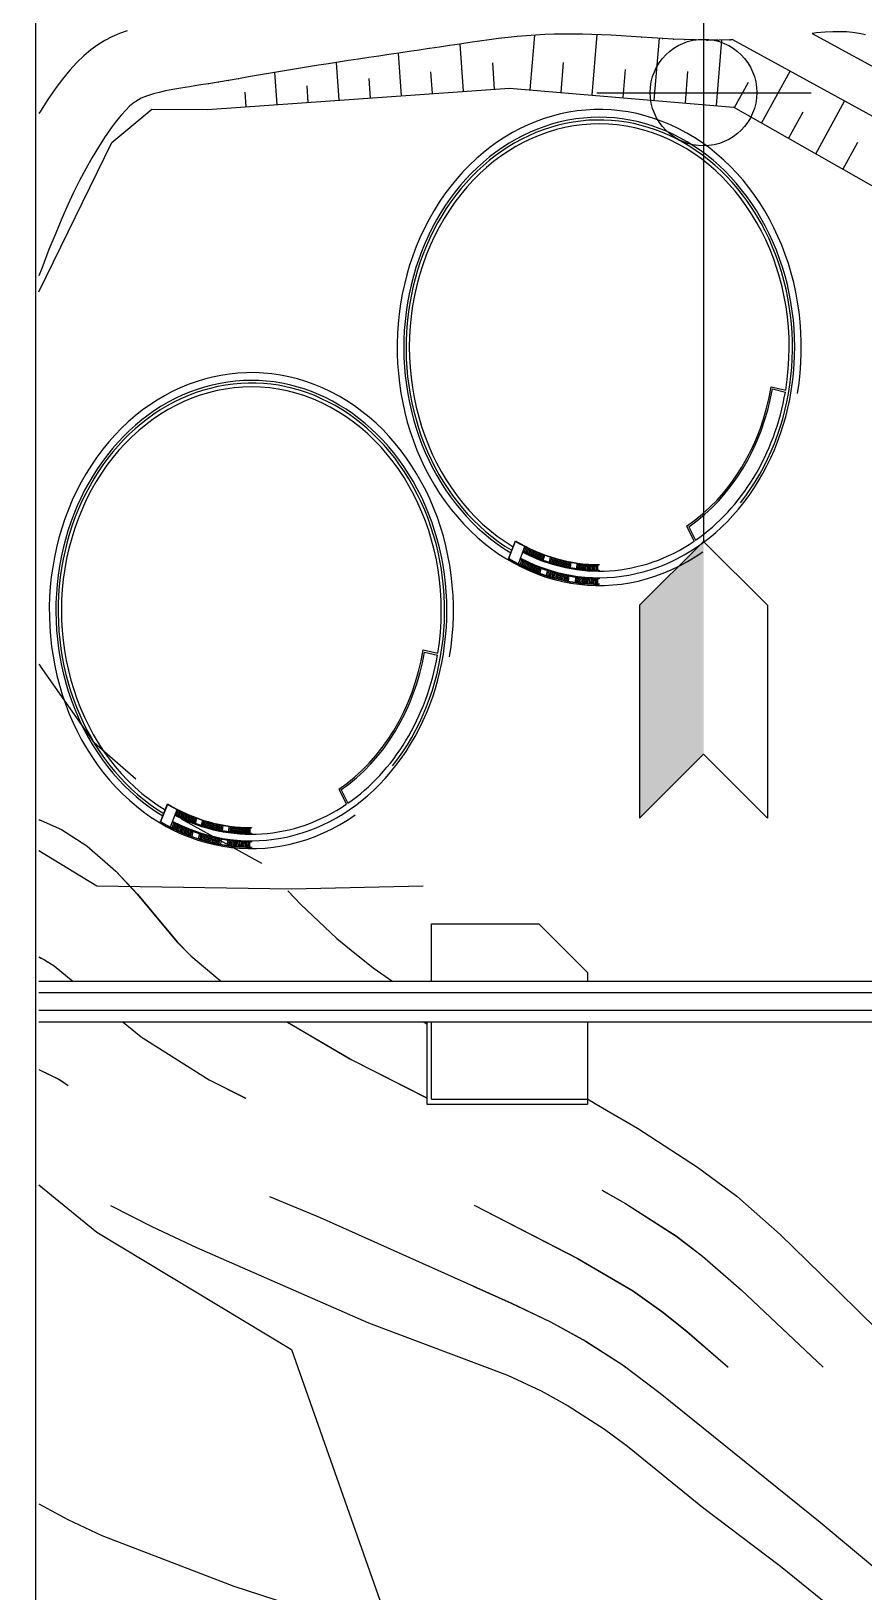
# Model space of a CAD drawing. Header units: millimetres. Extents: x 0 to 42050, y 0 to 29700.
# Drawn here: x 32796 to 33505, y 27003 to 28331 of the extents above; entities that cross this region are included whole.
import ezdxf

# ---------------------------------------------------------------- set-up
doc = ezdxf.new("R2010")
doc.units = ezdxf.units.MM
doc.header["$LTSCALE"] = 50
doc.linetypes.add('CENTER2', pattern=[28.575, 19.05, -3.175, 3.175, -3.175])
doc.layers.add('CHAVE', color=8, linetype='Continuous', transparency=0.4)
doc.layers.add('HATCH', color=8, linetype='Continuous', transparency=0.4)
for name, color, linetype in [('FRL5', 5, 'Continuous'), ('TC1', 8, 'CENTER2'), ('TL4', 4, 'Continuous')]:
    doc.layers.add(name, color=color, linetype=linetype)

# ---------------------------------------------------------------- blocks, each defined once
blk = doc.blocks.new('NV')
at = {"layer": 'HATCH'}
blk.add_hatch(color=256, dxfattribs=at).paths.add_polyline_path([(0, -15.281), (-2.182, -17.454), (-2.182, -24.696), (0, -22.523)])
at = {"layer": 'TC1'}
blk.add_line((-3.629, -0.007), (3.66, -0.007), dxfattribs=at)
at = {"layer": 'TL4'}
for p, q in [((0, 15), (0, -15.281)), ((0, -15.281), (-2.182, -17.454)), ((0, -15.281), (2.182, -17.454)), ((-2.182, -17.454), (-2.182, -24.696)), ((2.182, -17.454), (2.182, -24.696)), ((0, -22.523), (-2.182, -24.696)), ((0, -22.523), (2.182, -24.696))]:
    blk.add_line(p, q, dxfattribs=at)
blk.add_circle((0, 0), 1.815, dxfattribs=at)
blk = doc.blocks.new('A$C348914f2')
at = {"layer": 'CHAVE'}
for p, q in [((-8685.1, -873.7), (-8691.2, -876.9)), ((-8678.8, -871), (-8685.1, -873.7)), ((-8672.3, -868.6), (-8678.8, -871)), ((-8364.2, -876.3), (-8372.4, -877.5)), ((-8356.1, -875.3), (-8364.2, -876.3)), ((-8348.1, -874.4), (-8356.1, -875.3)), ((-8340.3, -873.5), (-8348.1, -874.4)), ((-8332.5, -872.9), (-8340.3, -873.5)), ((-8324.7, -872.3), (-8332.5, -872.9)), ((-8325.7, -872.4), (-8329.7, -918.9)), ((-8316.9, -871.9), (-8324.7, -872.3)), ((-8309, -871.6), (-8316.9, -871.9)), ((-8301, -871.5), (-8309, -871.6)), ((-8293, -871.5), (-8301, -871.5)), ((-8284.9, -871.6), (-8293, -871.5)), ((-8276.8, -871.8), (-8284.9, -871.6)), ((-8268.6, -872.1), (-8276.8, -871.8)), ((-8272.5, -871.9), (-8276.8, -923.4)), ((-8260.4, -872.5), (-8268.6, -872.1)), ((-8252, -873), (-8260.4, -872.5)), ((-8243.4, -873.5), (-8252, -873)), ((-8234.7, -874.1), (-8243.4, -873.5)), ((-8225.9, -874.7), (-8234.7, -874.1)), ((-8216.9, -875.2), (-8225.6, -874.7)), ((-8219.5, -875), (-8224, -927.8)), ((-8207.7, -875.7), (-8216.4, -875.2)), ((-8198.3, -876.1), (-8207.1, -875.7)), ((-8188.7, -876.4), (-8197.5, -876.2)), ((-8179.1, -876.6), (-8187.9, -876.4)), ((-8159.8, -876.5), (-8168.5, -876.6)), ((-8156.8, -876.4), (-8158.8, -876.4)), ((-7632.7, -1163.7), (-8156.8, -876.4)), ((-8089.3, -870.9), (-7612.6, -1132.2)), ((-8703.2, -884.9), (-8709.1, -889.9)), ((-8697.2, -880.6), (-8703.2, -884.9)), ((-8691.2, -876.9), (-8697.2, -880.6)), ((-8449.5, -889), (-8458.1, -890.2)), ((-8440.9, -887.7), (-8449.5, -889)), ((-8441.7, -887.8), (-8439.1, -924)), ((-8432.3, -886.4), (-8440.9, -887.7)), ((-8423.7, -885.1), (-8432.3, -886.4)), ((-8415.1, -883.8), (-8423.7, -885.1)), ((-8406.4, -882.5), (-8415, -883.8)), ((-8397.8, -881.2), (-8406.4, -882.5)), ((-8389.2, -880), (-8397.7, -881.2)), ((-8380.7, -878.7), (-8389.2, -880)), ((-8389.1, -879.9), (-8386.2, -920.2)), ((-8372.4, -877.5), (-8380.7, -878.7)), ((-8169.5, -876.6), (-8178.2, -876.6)), ((-8166.4, -876.6), (-8171.1, -932.3)), ((-8721.1, -902.3), (-8727.2, -909.8)), ((-8715, -895.7), (-8721.1, -902.3)), ((-8709.1, -889.9), (-8715, -895.7)), ((-8535, -902.1), (-8543.4, -903.6)), ((-8526.5, -900.7), (-8535, -902.1)), ((-8518, -899.4), (-8526.5, -900.7)), ((-8509.5, -898), (-8518, -899.4)), ((-8501, -896.7), (-8509.5, -898)), ((-8492.5, -895.4), (-8501, -896.7)), ((-8494.3, -895.7), (-8492, -927.7)), ((-8483.9, -894.1), (-8492.5, -895.4)), ((-8475.3, -892.8), (-8483.9, -894.1)), ((-8466.7, -891.5), (-8475.3, -892.8)), ((-8458.1, -890.2), (-8466.7, -891.5)), ((-8361.3, -896.1), (-8359.8, -918.4)), ((-8301.1, -895.7), (-8303.2, -921.1)), ((-8248.4, -901.7), (-8250.4, -925.6)), ((-8132.4, -947.2), (-8108.2, -903)), ((-8727.2, -909.8), (-8733.4, -918.2)), ((-8619.2, -916.3), (-8626.5, -917.5)), ((-8611.4, -915.1), (-8619.2, -916.3)), ((-8603.3, -913.8), (-8611.4, -915.1)), ((-8594.8, -912.4), (-8603, -913.8)), ((-8586.2, -911), (-8594.6, -912.4)), ((-8577.6, -909.5), (-8586.1, -911)), ((-8569, -908), (-8577.5, -909.5)), ((-8560.5, -906.5), (-8569, -908)), ((-8551.9, -905), (-8560.5, -906.5)), ((-8543.4, -903.6), (-8551.9, -905)), ((-8546.8, -904.2), (-8544.9, -931.5)), ((-8519.4, -915.4), (-8518.4, -929.6)), ((-8466.7, -909.3), (-8465.5, -925.9)), ((-8414, -903.6), (-8412.7, -922.1)), ((-8195.3, -903.4), (-8197.5, -930.1)), ((-8155.5, -934.1), (-8143.6, -912.4)), ((-8739.7, -927.3), (-8745.9, -937.1)), ((-8733.4, -918.2), (-8739.7, -927.3)), ((-8664.9, -928.8), (-8667.3, -930.6)), ((-8662.6, -927.4), (-8664.9, -928.8)), ((-8660.2, -926.1), (-8662.6, -927.4)), ((-8657.4, -924.9), (-8660.2, -926.1)), ((-8654, -923.7), (-8657.4, -924.9)), ((-8649.8, -922.4), (-8654, -923.7)), ((-8645, -921.1), (-8649.8, -922.4)), ((-8639.5, -919.9), (-8645, -921.1)), ((-8633.3, -918.7), (-8639.5, -919.9)), ((-8626.5, -917.5), (-8633.3, -918.7)), ((-8603.9, -935.7), (-8346.9, -917.5)), ((-8572.2, -920.8), (-8571.3, -933.3)), ((-8346.9, -917.5), (-8156.4, -933.6)), ((-8086.3, -973.5), (-8061.7, -928.5)), ((-8745.9, -937.1), (-8747.3, -939.2)), ((-8685.3, -963.7), (-8651.3, -935.3)), ((-8677.1, -940.2), (-8681.5, -945.5)), ((-8673.3, -936.1), (-8677.1, -940.2)), ((-8670.1, -932.9), (-8673.3, -936.1)), ((-8667.3, -930.6), (-8670.1, -932.9)), ((-8651.3, -935.3), (-8603.9, -935.7)), ((-7684.8, -1202.3), (-8156.4, -933.6)), ((-8109.4, -960.4), (-8097, -937.7)), ((-8686.3, -952), (-8691.4, -959.4)), ((-8681.5, -945.5), (-8686.3, -952)), ((-8747.3, -1090.7), (-8685.3, -963.7)), ((-8696.6, -967.6), (-8702, -976.6)), ((-8691.4, -959.4), (-8696.6, -967.6)), ((-8063.3, -986.6), (-8050.6, -963.5)), ((-8702, -976.6), (-8707.4, -986.1)), ((-8712.6, -996), (-8717.8, -1006.3)), ((-8707.4, -986.1), (-8712.6, -996)), ((-8717.8, -1006.3), (-8722.8, -1016.9)), ((-8722.8, -1016.9), (-8727.8, -1028.3)), ((-8727.8, -1028.3), (-8733, -1040.8)), ((-8733, -1040.8), (-8738.7, -1054.9)), ((-8738.7, -1054.9), (-8744.9, -1071)), ((-8744.9, -1071), (-8747.3, -1077.2)), ((-8124.2, -1171.6), (-8111.8, -1174.5)), ((-8123.1, -1173.5), (-8112.1, -1176.2)), ((-8196.2, -1290.2), (-8189.7, -1303.1)), ((-8194.2, -1290.8), (-8188.5, -1302.2)), ((-8347.7, -1318), (-8341.8, -1302.7)), ((-8347.4, -1317.8), (-8341.7, -1303.1)), ((-8339.2, -1322.4), (-8333.7, -1307.6)), ((-8334.1, -1312.2), (-8332.6, -1308.1)), ((-8333, -1312.8), (-8331.5, -1308.7)), ((-8331.9, -1313.3), (-8330.4, -1309.2)), ((-8330.8, -1313.8), (-8329.4, -1309.7)), ((-8329.8, -1314.3), (-8328.4, -1310.2)), ((-8328.7, -1314.8), (-8327.4, -1310.7)), ((-8327.7, -1315.3), (-8326.3, -1311.1)), ((-8326.6, -1315.7), (-8325.3, -1311.6)), ((-8325.6, -1316.2), (-8324.3, -1312)), ((-8324.5, -1316.7), (-8323.2, -1312.5)), ((-8323.4, -1317.1), (-8322.2, -1312.9)), ((-8322.4, -1317.5), (-8321.1, -1313.3)), ((-8321.3, -1318), (-8320.1, -1313.8)), ((-8320.2, -1318.4), (-8319.1, -1314.2)), ((-8319.1, -1318.8), (-8318, -1314.6)), ((-8337.9, -1323), (-8336.4, -1319)), ((-8336.8, -1323.6), (-8335.3, -1319.5)), ((-8335.7, -1324.1), (-8334.3, -1320.1)), ((-8334.6, -1324.7), (-8333.2, -1320.6)), ((-8333.5, -1325.2), (-8332.1, -1321.1)), ((-8332.3, -1325.7), (-8331, -1321.6)), ((-8331.2, -1326.2), (-8329.9, -1322.1)), ((-8330.1, -1326.7), (-8328.8, -1322.6)), ((-8329, -1327.2), (-8327.7, -1323.1)), ((-8327.8, -1327.7), (-8326.6, -1323.5)), ((-8326.7, -1328.2), (-8325.5, -1324)), ((-8325.6, -1328.6), (-8324.4, -1324.4)), ((-8324.4, -1329.1), (-8323.2, -1324.9)), ((-8323.3, -1329.5), (-8322.1, -1325.3)), ((-8322.2, -1330), (-8321, -1325.7)), ((-8321, -1330.4), (-8319.9, -1326.2)), ((-8318.1, -1319.2), (-8316.9, -1314.9)), ((-8312.9, -1320.9), (-8311.9, -1316.7)), ((-8311.8, -1321.3), (-8310.8, -1317)), ((-8310.6, -1321.7), (-8309.7, -1317.4)), ((-8309.5, -1322), (-8308.6, -1317.7)), ((-8308.4, -1322.3), (-8307.5, -1318)), ((-8307.3, -1322.6), (-8306.4, -1318.3)), ((-8306.2, -1322.9), (-8305.4, -1318.6)), ((-8305.1, -1323.2), (-8304.3, -1318.9)), ((-8304, -1323.5), (-8303.2, -1319.2)), ((-8302.9, -1323.8), (-8302.1, -1319.4)), ((-8301.8, -1324), (-8301, -1319.7)), ((-8300.7, -1324.3), (-8300, -1319.9)), ((-8299.6, -1324.5), (-8298.9, -1320.2)), ((-8298.4, -1324.8), (-8297.8, -1320.4)), ((-8297.3, -1325), (-8296.7, -1320.6)), ((-8296.2, -1325.2), (-8295.6, -1320.8)), ((-8295.1, -1325.4), (-8294.5, -1321.1)), ((-8289.7, -1326.3), (-8289.3, -1321.9)), ((-8288.5, -1326.5), (-8288.1, -1322.1)), ((-8287.4, -1326.6), (-8287, -1322.2)), ((-8286.3, -1326.7), (-8285.9, -1322.3)), ((-8285.1, -1326.9), (-8284.8, -1322.5)), ((-8284, -1327), (-8283.7, -1322.6)), ((-8282.9, -1327.1), (-8282.6, -1322.7)), ((-8281.8, -1327.2), (-8281.5, -1322.8)), ((-8280.6, -1327.3), (-8280.4, -1322.9)), ((-8279.5, -1327.4), (-8279.3, -1322.9)), ((-8278.4, -1327.4), (-8278.2, -1323)), ((-8277.3, -1327.5), (-8277.1, -1323.1)), ((-8276.1, -1327.5), (-8276, -1323.1)), ((-8275, -1327.6), (-8274.9, -1323.2)), ((-8273.9, -1327.6), (-8273.8, -1323.2)), ((-8272.7, -1327.6), (-8272.7, -1323.2)), ((-8271.6, -1327.7), (-8271.6, -1323.2)), ((-8270.5, -1322.9), (-8270.5, -1323.2)), ((-8270.5, -1327.7), (-8270.5, -1328)), ((-8315.4, -1332.3), (-8314.4, -1328)), ((-8314.2, -1332.7), (-8313.3, -1328.4)), ((-8313.1, -1333), (-8312.1, -1328.7)), ((-8311.9, -1333.4), (-8311, -1329.1)), ((-8310.7, -1333.7), (-8309.9, -1329.4)), ((-8309.6, -1334), (-8308.7, -1329.7)), ((-8308.4, -1334.4), (-8307.6, -1330)), ((-8307.2, -1334.7), (-8306.4, -1330.3)), ((-8306.1, -1335), (-8305.3, -1330.6)), ((-8304.9, -1335.3), (-8304.1, -1330.9)), ((-8303.7, -1335.5), (-8303, -1331.2)), ((-8302.5, -1335.8), (-8301.8, -1331.5)), ((-8301.4, -1336.1), (-8300.7, -1331.7)), ((-8300.2, -1336.3), (-8299.5, -1332)), ((-8299, -1336.6), (-8298.4, -1332.2)), ((-8297.8, -1336.8), (-8297.2, -1332.4)), ((-8296.6, -1337), (-8296, -1332.6)), ((-8290.8, -1338), (-8290.4, -1333.6)), ((-8289.6, -1338.1), (-8289.2, -1333.7)), ((-8288.4, -1338.3), (-8288.1, -1333.9)), ((-8287.3, -1338.4), (-8286.9, -1334)), ((-8286.1, -1338.5), (-8285.7, -1334.1)), ((-8284.9, -1338.7), (-8284.5, -1334.3)), ((-8283.7, -1338.8), (-8283.4, -1334.4)), ((-8282.5, -1338.9), (-8282.2, -1334.5)), ((-8281.3, -1339), (-8281, -1334.6)), ((-8280.1, -1339.1), (-8279.9, -1334.6)), ((-8278.9, -1339.1), (-8278.7, -1334.7)), ((-8277.7, -1339.2), (-8277.5, -1334.8)), ((-8276.5, -1339.3), (-8276.3, -1334.8)), ((-8275.3, -1339.3), (-8275.2, -1334.9)), ((-8274.1, -1339.3), (-8274, -1334.9)), ((-8272.9, -1339.4), (-8272.8, -1334.9)), ((-8271.7, -1339.4), (-8271.6, -1335)), ((-8270.5, -1334.6), (-8270.5, -1335)), ((-8270.5, -1339.4), (-8270.5, -1339.7)), ((-8420.3, -1395.4), (-8407.8, -1398.4)), ((-8419.2, -1397.4), (-8408.1, -1400)), ((-8700.3, -1474.3), (-8746, -1409.3)), ((-8700.3, -1474.3), (-8664.8, -1505.4)), ((-8643.7, -1541.8), (-8637.8, -1526.5)), ((-8643.4, -1541.7), (-8637.7, -1526.9)), ((-8492.2, -1514.1), (-8485.7, -1526.9)), ((-8490.2, -1514.7), (-8484.5, -1526.1)), ((-8635.2, -1546.2), (-8629.7, -1531.4)), ((-8630.1, -1536), (-8628.6, -1532)), ((-8629, -1536.6), (-8627.5, -1532.5)), ((-8627.9, -1537.1), (-8626.5, -1533.1)), ((-8626.8, -1537.6), (-8625.4, -1533.5)), ((-8626.2, -1539.3), (-8558, -1577)), ((-8625.8, -1538.1), (-8624.4, -1534)), ((-8624.7, -1538.6), (-8623.4, -1534.5)), ((-8623.7, -1539.1), (-8622.4, -1535)), ((-8622.6, -1539.6), (-8621.3, -1535.4)), ((-8621.6, -1540), (-8620.3, -1535.9)), ((-8620.5, -1540.5), (-8619.2, -1536.3)), ((-8619.4, -1540.9), (-8618.2, -1536.8)), ((-8618.4, -1541.4), (-8617.2, -1537.2)), ((-8617.3, -1541.8), (-8616.1, -1537.6)), ((-8616.2, -1542.2), (-8615.1, -1538)), ((-8615.1, -1542.6), (-8614, -1538.4)), ((-8614.1, -1543), (-8613, -1538.8)), ((-8633.9, -1546.9), (-8632.4, -1542.8)), ((-8632.8, -1547.4), (-8631.3, -1543.4)), ((-8631.7, -1548), (-8630.3, -1543.9)), ((-8630.6, -1548.5), (-8629.2, -1544.4)), ((-8629.5, -1549), (-8628.1, -1544.9)), ((-8628.4, -1549.6), (-8627, -1545.4)), ((-8627.2, -1550.1), (-8625.9, -1545.9)), ((-8626.1, -1550.6), (-8624.8, -1546.4)), ((-8625, -1551.1), (-8623.7, -1546.9)), ((-8623.8, -1551.5), (-8622.6, -1547.4)), ((-8622.7, -1552), (-8621.5, -1547.8)), ((-8621.6, -1552.5), (-8620.4, -1548.3)), ((-8620.4, -1552.9), (-8619.3, -1548.7)), ((-8619.3, -1553.4), (-8618.1, -1549.2)), ((-8618.2, -1553.8), (-8617, -1549.6)), ((-8617, -1554.2), (-8615.9, -1550)), ((-8611.4, -1556.1), (-8610.4, -1551.9)), ((-8610.2, -1556.5), (-8609.3, -1552.2)), ((-8609.1, -1556.9), (-8608.2, -1552.6)), ((-8608.9, -1544.8), (-8607.9, -1540.5)), ((-8607.9, -1557.2), (-8607, -1552.9)), ((-8607.8, -1545.1), (-8606.8, -1540.9)), ((-8606.8, -1557.6), (-8605.9, -1553.2)), ((-8606.6, -1545.5), (-8605.7, -1541.2)), ((-8605.6, -1557.9), (-8604.7, -1553.6)), ((-8605.5, -1545.8), (-8604.6, -1541.5)), ((-8604.4, -1546.2), (-8603.5, -1541.9)), ((-8603.3, -1546.5), (-8602.4, -1542.2)), ((-8602.2, -1546.8), (-8601.4, -1542.4)), ((-8601.1, -1547.1), (-8600.3, -1542.7)), ((-8600, -1547.3), (-8599.2, -1543)), ((-8598.9, -1547.6), (-8598.1, -1543.3)), ((-8597.8, -1547.9), (-8597.1, -1543.5)), ((-8596.7, -1548.1), (-8596, -1543.8)), ((-8595.6, -1548.4), (-8594.9, -1544)), ((-8594.4, -1548.6), (-8593.8, -1544.3)), ((-8593.3, -1548.8), (-8592.7, -1544.5)), ((-8592.2, -1549.1), (-8591.6, -1544.7)), ((-8591.1, -1549.3), (-8590.5, -1544.9)), ((-8585.7, -1550.1), (-8585.3, -1545.7)), ((-8584.5, -1550.3), (-8584.1, -1545.9)), ((-8583.4, -1550.4), (-8583, -1546)), ((-8582.3, -1550.6), (-8581.9, -1546.2)), ((-8581.2, -1550.7), (-8580.8, -1546.3)), ((-8580, -1550.8), (-8579.7, -1546.4)), ((-8578.9, -1550.9), (-8578.6, -1546.5)), ((-8577.8, -1551), (-8577.5, -1546.6)), ((-8576.6, -1551.1), (-8576.4, -1546.7)), ((-8575.5, -1551.2), (-8575.3, -1546.8)), ((-8574.4, -1551.3), (-8574.2, -1546.8)), ((-8573.3, -1551.3), (-8573.1, -1546.9)), ((-8572.1, -1551.4), (-8572, -1547)), ((-8571, -1551.4), (-8570.9, -1547)), ((-8569.9, -1551.5), (-8569.8, -1547)), ((-8568.7, -1551.5), (-8568.7, -1547.1)), ((-8567.6, -1551.5), (-8567.6, -1547.1)), ((-8566.5, -1546.7), (-8566.5, -1547.1)), ((-8566.5, -1551.5), (-8566.5, -1551.8)), ((-8604.4, -1558.2), (-8603.6, -1553.9)), ((-8603.2, -1558.5), (-8602.4, -1554.2)), ((-8602.1, -1558.8), (-8601.3, -1554.5)), ((-8600.9, -1559.1), (-8600.1, -1554.8)), ((-8599.7, -1559.4), (-8599, -1555)), ((-8598.5, -1559.6), (-8597.8, -1555.3)), ((-8597.4, -1559.9), (-8596.7, -1555.6)), ((-8596.2, -1560.2), (-8595.5, -1555.8)), ((-8595, -1560.4), (-8594.4, -1556)), ((-8593.8, -1560.6), (-8593.2, -1556.3)), ((-8592.6, -1560.9), (-8592, -1556.5)), ((-8586.8, -1561.8), (-8586.4, -1557.4)), ((-8585.7, -1562), (-8585.2, -1557.6)), ((-8584.5, -1562.1), (-8584.1, -1557.7)), ((-8583.3, -1562.3), (-8582.9, -1557.8)), ((-8582.1, -1562.4), (-8581.7, -1558)), ((-8580.9, -1562.5), (-8580.6, -1558.1)), ((-8579.7, -1562.6), (-8579.4, -1558.2)), ((-8578.5, -1562.7), (-8578.2, -1558.3)), ((-8577.3, -1562.8), (-8577, -1558.4)), ((-8576.1, -1562.9), (-8575.9, -1558.5)), ((-8574.9, -1563), (-8574.7, -1558.6)), ((-8573.7, -1563), (-8573.5, -1558.6)), ((-8572.5, -1563.1), (-8572.3, -1558.7)), ((-8571.3, -1563.1), (-8571.2, -1558.7)), ((-8570.1, -1563.2), (-8570, -1558.8)), ((-8568.9, -1563.2), (-8568.8, -1558.8)), ((-8567.7, -1563.2), (-8567.7, -1558.8)), ((-8566.5, -1558.5), (-8566.5, -1558.8)), ((-8566.5, -1563.2), (-8566.5, -1563.6)), ((-8564.6, -1677.6), (-8747.3, -1677.6)), ((-7599.3, -1677.6), (-8564.6, -1677.6)), ((-8583.9, -1687.5), (-8747.3, -1687.5)), ((-7620.6, -1687.5), (-8583.9, -1687.5)), ((-8633.7, -1702.4), (-8747.3, -1702.4)), ((-8666.9, -1712.4), (-8747.3, -1712.4)), ((-7599.3, -1712.4), (-8666.9, -1712.4)), ((-7620.6, -1702.4), (-8633.7, -1702.4)), ((-8280.5, -1712.4), (-8280.5, -1777.9)), ((-8413.1, -1777.8), (-8280.5, -1777.9))]:
    blk.add_line(p, q, dxfattribs=at)
at = {"layer": 'CHAVE', "flags": 128}
for points in [[(-8043.9, -872.1), (-8049.5, -871), (-8055, -870.2), (-8060.2, -869.7), (-8065.7, -869.5), (-8071.7, -869.6), (-8078.3, -869.9), (-8085.6, -870.5), (-8089.3, -870.9)], [(-8747.3, -1407.7), (-8746, -1409.3)], [(-8747.3, -1407.7), (-8746, -1409.3)], [(-8747.3, -1540), (-8745.3, -1540.6), (-8728, -1548.3), (-8706.4, -1562.3), (-8681.7, -1583.9), (-8663.5, -1603.4), (-8629.7, -1644.1), (-8618, -1655.9), (-8593, -1677), (-8592.1, -1677.6)], [(-8747.3, -1540.1), (-8745.4, -1540.6), (-8728, -1548.4), (-8706.5, -1562.4), (-8681.8, -1583.9), (-8663.6, -1603.5), (-8629.8, -1644.1), (-8618.1, -1656), (-8593.1, -1677), (-8592.2, -1677.6)], [(-8747.3, -1566.2), (-8698, -1596.3), (-8532.3, -1599), (-8420.3, -1596.3)], [(-8535.6, -1600.5), (-8524.4, -1612.3), (-8493.8, -1641), (-8481.7, -1651.1), (-8462.8, -1666.2), (-8446.1, -1677.6)], [(-8535.6, -1600.5), (-8524.4, -1612.3), (-8493.8, -1641), (-8481.7, -1651.1), (-8462.8, -1666.2), (-8446.1, -1677.6)], [(-8413.1, -1677.6), (-8413.1, -1628.7), (-8321.9, -1628.7), (-8280.5, -1670.2), (-8280.5, -1677.6)], [(-8747.3, -1656.8), (-8742.4, -1659.4), (-8734.3, -1664.4), (-8718.2, -1677.6)], [(-8747.3, -1656.9), (-8742.5, -1659.4), (-8734.4, -1664.4), (-8718.2, -1677.6)], [(-8671.6, -1677.5), (-8671.6, -1677.6)], [(-8622, -1677.5), (-8621.9, -1677.6)], [(-8675.6, -1712.4), (-8660.3, -1724.9), (-8658.7, -1725.9)], [(-8675.5, -1712.4), (-8660.2, -1724.9), (-8658.7, -1725.9)], [(-8535.8, -1712.4), (-8482.6, -1743.4)], [(-8535.7, -1712.4), (-8482.5, -1743.4)], [(-8419.5, -1712.4), (-8417.2, -1713.7)], [(-8419.5, -1712.4), (-8417.2, -1713.7)], [(-8417.2, -1712.4), (-8417.3, -1782), (-8280.5, -1782)], [(-8413.1, -1777.8), (-8413.1, -1712.4)], [(-8280.5, -1712.4), (-8280.5, -1782)], [(-8658.7, -1725.9), (-8602.4, -1761.3), (-8571.3, -1777.1)], [(-8658.7, -1725.9), (-8602.5, -1761.3), (-8571.4, -1777.1)], [(-8747.3, -1752.5), (-8729.8, -1761), (-8722.3, -1766.1)], [(-8747.3, -1752.5), (-8729.9, -1761.1), (-8722.3, -1766.1)], [(-8482.6, -1743.4), (-8481, -1744.3), (-8417.4, -1776.8)], [(-8482.5, -1743.4), (-8480.9, -1744.3), (-8417.3, -1776.7)], [(-8280.5, -1777.7), (-8273.2, -1782)], [(-8273.1, -1782), (-8237.9, -1802.5), (-8186.9, -1835.7), (-8153.4, -1860.4), (-8116.6, -1893.1), (-8082.1, -1926.9)], [(-8747.3, -1850.9), (-8698, -1891), (-8532.3, -1990.9), (-8420.3, -2309)], [(-8268.3, -1855.2), (-8248.2, -1866.6), (-8205.2, -1894.3), (-8182.7, -1911.4), (-8149.9, -1940.1), (-8080.2, -2005.7)], [(-8268.1, -1855.2), (-8248.1, -1866.6), (-8205.1, -1894.4), (-8182.6, -1911.4), (-8149.7, -1940.1), (-8080, -2005.8)], [(-8686.4, -1868.3), (-8651.2, -1886.2), (-8613.1, -1904.1), (-8466.9, -1968.1), (-8348.7, -2012.6), (-8319.9, -2026.2), (-8297, -2038.8), (-8266.1, -2058.7), (-8246.4, -2073.2), (-8182.6, -2125), (-8116.2, -2175.2), (-8050.8, -2228.4), (-8014.7, -2256), (-7939.1, -2308.2), (-7850.9, -2365.1), (-7801.2, -2394.3), (-7718.7, -2438.5), (-7656.9, -2475.8), (-7625.6, -2493.2), (-7530.3, -2538.4), (-7436.9, -2589.5), (-7352.8, -2625.5), (-7317.3, -2642.9)], [(-8551.1, -1860.6), (-8508.1, -1878.6), (-8345.2, -1951.5), (-8312, -1967.4), (-8281.9, -1983.7), (-8250.1, -2004.3), (-8218.7, -2028), (-8082.5, -2137.7), (-7998.3, -2208.3), (-7885.5, -2285.6), (-7832.8, -2319.6), (-7784.6, -2347.2), (-7700.8, -2389.8), (-7622.4, -2440), (-7600.1, -2452.4), (-7509, -2492.6), (-7421.2, -2540.3)], [(-8377, -1868.2), (-8288.9, -1913.4), (-8241.9, -1940.9), (-8216, -1959.3), (-8196, -1975.6), (-8161.1, -2005.7)], [(-8376.8, -1868.2), (-8288.7, -1913.4), (-8241.7, -1940.9), (-8215.8, -1959.3), (-8195.8, -1975.6), (-8160.9, -2005.8)], [(-8377.8, -1937), (-8345.4, -1951.5), (-8312.1, -1967.3), (-8282.1, -1983.7), (-8250.3, -2004.2), (-8248.3, -2005.7)], [(-8377.6, -1937), (-8345.2, -1951.5), (-8312, -1967.4), (-8281.9, -1983.7), (-8250.1, -2004.3), (-8248.1, -2005.8)], [(-8082.1, -1926.9), (-8034.1, -1974), (-7912.9, -2098.6), (-7884.4, -2124), (-7861.8, -2140.3), (-7833.5, -2156.6), (-7758.7, -2191), (-7635.8, -2256.3), (-7442.7, -2351.9), (-7374.1, -2384.9), (-7218.8, -2455.3), (-7178.1, -2476.9), (-7108.4, -2516.6), (-7072.9, -2539.3), (-6989.3, -2597.2), (-6873.9, -2673.8), (-6765.9, -2754.9), (-6729.7, -2784.9)], [(-8747.3, -2122.3), (-8722.6, -2135.6), (-8693.7, -2149.3), (-8581.5, -2192.3), (-8431.4, -2241.2)], [(-8747.3, -2122.3), (-8722.6, -2135.6), (-8693.7, -2149.3), (-8581.5, -2192.3), (-8431.4, -2241.2)]]:
    blk.add_lwpolyline(points, dxfattribs=at)
at = {"layer": 'CHAVE'}
for centre, start, end in [((-8230.9, -816.2), 266.2121, 266.2546), ((-8222.1, -816.8), 266.2546, 266.483), ((-8213.3, -817.3), 266.483, 266.8975), ((-8204.5, -817.8), 266.8975, 267.4981), ((-8195.7, -818.2), 267.4981, 268.2599), ((-8187, -818.4), 268.2599, 269.0834), ((-8160.6, -818.5), 270.8436, 271.7811), ((-8449.4, -830.3), 278.4283, 278.4291), ((-8440.8, -829), 278.4299, 278.4421), ((-8432.2, -827.7), 278.4421, 278.4657), ((-8423.6, -826.5), 278.4657, 278.5007), ((-8415, -825.2), 278.5007, 278.5471), ((-8406.4, -823.9), 278.5471, 278.5789), ((-8178.2, -818.6), 269.0834, 269.9445), ((-8169.4, -818.6), 269.9445, 270.8436), ((-8620.5, -857.8), 278.9695, 278.9873), ((-8612.4, -856.5), 278.9872, 279.2646), ((-8604.2, -855.2), 279.2646, 279.5287), ((-8595.8, -853.8), 279.5287, 279.7167), ((-8587.4, -852.3), 279.7167, 279.832), ((-8578.9, -850.9), 279.832, 279.8773)]:
    blk.add_arc(centre, 58, start, end, dxfattribs=at)
for centre, major_axis, start_param, end_param in [((-8270.5, -1138.2), (0, 202.5), 4.517141, 9.963791), ((-8270.5, -1138.2), (0, 190.3), 4.520397, 8.953795), ((-8270.5, -1138.2), (0, 195.9), 3.933526, 8.955066), ((-8270.5, -1138.2), (0, 193.6), 3.961747, 8.954565), ((-8566.5, -1362.1), (0, 202.5), 4.517141, 9.963791), ((-8566.5, -1362.1), (0, 190.3), 4.520397, 8.953795), ((-8566.5, -1362.1), (0, 195.9), 3.933526, 8.955066), ((-8566.5, -1362.1), (0, 193.6), 3.961747, 8.954565), ((-8270.5, -1138.2), (0, 175.4), 3.663792, 4.52114), ((-8270.5, -1138.2), (0, 177), 3.6733, 4.511676), ((-8270.5, -1138.2), (0, 190.3), 3.67365, 4.511676), ((-8270.5, -1138.2), (0, 195.9), 2.727428, 3.933526), ((-8270.5, -1138.2), (0, 184.7), 2.669229, 3.141593), ((-8270.5, -1138.2), (0, 185), 2.670808, 3.141593), ((-8270.5, -1138.2), (0, 190.3), 2.727428, 3.664927), ((-8270.5, -1138.2), (0, 189.8), 2.727428, 3.141593), ((-8270.5, -1138.2), (0, 189.4), 2.727428, 3.141593), ((-8270.5, -1138.2), (0, 201.5), 2.673108, 3.141593), ((-8270.5, -1138.2), (0, 201.2), 2.674416, 3.141593), ((-8270.5, -1138.2), (0, 196.7), 2.727428, 3.141593), ((-8270.5, -1138.2), (0, 196.4), 2.727428, 3.141593), ((-8566.5, -1362.1), (0, 175.4), 3.663792, 4.52114), ((-8566.5, -1362.1), (0, 177), 3.6733, 4.511676), ((-8566.5, -1362.1), (0, 190.3), 3.67365, 4.511676), ((-8566.5, -1362.1), (0, 195.9), 2.727428, 3.933526), ((-8566.5, -1362.1), (0, 184.7), 2.669229, 3.141593), ((-8566.5, -1362.1), (0, 185), 2.670808, 3.141593), ((-8566.5, -1362.1), (0, 190.3), 2.727428, 3.664927), ((-8566.5, -1362.1), (0, 189.8), 2.727428, 3.141593), ((-8566.5, -1362.1), (0, 189.4), 2.727428, 3.141593), ((-8566.5, -1362.1), (0, 201.5), 2.673108, 3.141593), ((-8566.5, -1362.1), (0, 201.2), 2.674416, 3.141593), ((-8566.5, -1362.1), (0, 196.7), 2.727428, 3.141593), ((-8566.5, -1362.1), (0, 196.4), 2.727428, 3.141593)]:
    blk.add_ellipse(centre, major_axis=major_axis, ratio=0.849158, start_param=start_param, end_param=end_param, dxfattribs=at)
at = {"layer": 'FRL5'}
blk.add_lwpolyline([(-8750, 0), (0, 0), (0, -4880.9), (-8750, -4880.9)], close=True, dxfattribs=at)
at = {"xscale": 25, "yscale": 25, "zscale": 25}
blk.add_blockref('NV', (-8181.8, -921.2), dxfattribs=at)

msp = doc.modelspace()

# ---------------------------------------------------------------- block references
msp.add_blockref('A$C348914f2', (41550, 29200))

doc.saveas('drawing.dxf')
